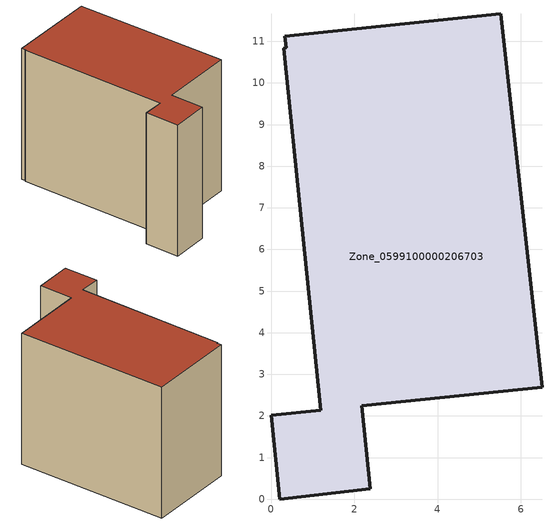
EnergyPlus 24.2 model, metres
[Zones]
Zone_0599100000206703
 floor ground (C_G): 1.2,2.14 0.31,10.84 0.36,10.84 0.33,11.12 5.52,11.66 6.51,2.69 2.18,2.24 2.39,0.25 0.21,0 0,2.02 z0
 wall outside (C_F): 0,2.02 0.21,0 2.39,0.25 2.18,2.24 6.51,2.69 5.52,11.66 0.33,11.12 0.36,10.84 0.31,10.84 1.2,2.14 0,2.02 z0:8
 roof outside (C_R): 0.31,10.84 1.2,2.14 0,2.02 0.21,0 2.39,0.25 2.18,2.24 6.51,2.69 5.52,11.66 0.33,11.12 0.36,10.84 z8
[BUILDING]
Pand.0599100000206703: North Axis=0; Terrain=City; Loads Convergence Tolerance Value=0.04; Temperature Convergence Tolerance Value=0.4; Solar Distribution=FullExterior; Maximum Number of Warmup Days=25; Minimum Number of Warmup Days=1
[Site:Location]
Rotterdam.The.Hague.AP_ZH_NLD Design_Conditions: Latitude=51.96; Longitude=4.45; Time Zone=1; Elevation=-4.5
[SITE:GROUNDTEMPERATURE:BUILDINGSURFACE]
18, 18, 18, 18, 18, 18, 18, 18, 18, 18, 18, 18
[MATERIAL] Thermal Absorptance=0.9; Solar Absorptance=0.7; Visible Absorptance=0.7
Name | Roughness | Thickness | Conductivity | Density | Specific Heat
G.TI.1975-1991 | MediumSmooth | 0.15 | 0.288461 | 540 | 1210
F.TI.1975-1991 | Rough | 0.3 | 0.230769 | 1920 | 840
R.TI.1975-1991 | MediumRough | 0.2 | 0.153846 | 1500 | 1000
[CONSTRUCTION]
C_G: G.TI.1975-1991
C_F: F.TI.1975-1991
C_R: R.TI.1975-1991
[ZONE]
Zone_0599100000206703: Type=1; Multiplier=1; Ceiling Height=Autocalculate; Volume=Autocalculate; Floor Area=autocalculate; Part of Total Floor Area=Yes
[ZONEINFILTRATION:DESIGNFLOWRATE]
Infil_Zone_0599100000206703: Zone or ZoneList or Space or SpaceList=Zone_0599100000206703; Schedule=AlwaysOn; Design Flow Rate Calculation Method=Flow/Area; Flow Rate per Floor Area=0.003; Constant Term Coefficient=1; Temperature Term Coefficient=0; Velocity Term Coefficient=0; Velocity Squared Term Coefficient=0
[HVACTEMPLATE:ZONE:IDEALLOADSAIRSYSTEM]
Zone_0599100000206703: Maximum Heating Supply Air Temperature=50; Minimum Cooling Supply Air Temperature=13; Maximum Heating Supply Air Humidity Ratio=0.0156; Minimum Cooling Supply Air Humidity Ratio=0.0077; Heating Limit=NoLimit; Cooling Limit=NoLimit; Dehumidification Control Type=ConstantSensibleHeatRatio; Cooling Sensible Heat Ratio=0.7; Dehumidification Setpoint=60; Humidification Control Type=None; Humidification Setpoint=30; Outdoor Air Method=None; Outdoor Air Flow Rate per Person=0.00944; Outdoor Air Flow Rate per Zone Floor Area=0; Outdoor Air Flow Rate per Zone=0; Demand Controlled Ventilation Type=None; Outdoor Air Economizer Type=NoEconomizer; Heat Recovery Type=None; Sensible Heat Recovery Effectiveness=0.7; Latent Heat Recovery Effectiveness=0.65
[ZONECONTROL:THERMOSTAT]
ThermostatControl_Zone_0599100000206703: Zone or ZoneList=Zone_0599100000206703; Control Type Schedule=DualSetpointControlType; Control 1=Thermostat_Zone_0599100000206703; Temperature Difference Between Cutout And Setpoint=0
[THERMOSTATSETPOINT:DUALSETPOINT]
Thermostat_Zone_0599100000206703: Heating Setpoint Temperature Schedule=HeatingSetpoint_Zone_0599100000206703; Cooling Setpoint Temperature Schedule=CoolingSetpoint_Zone_0599100000206703
[SCHEDULE:COMPACT]
HeatingSetpoint_Zone_0599100000206703: Through: 12/31, For: AllDays, Until: 24:00, 21
CoolingSetpoint_Zone_0599100000206703: Through: 12/31, For: AllDays, Until: 24:00, 24
DualSetpointControlType: Through: 12/31, For: AllDays, Until: 24:00, 4
AlwaysOn: Through: 12/31, For: AllDays, Until: 24:00, 1
